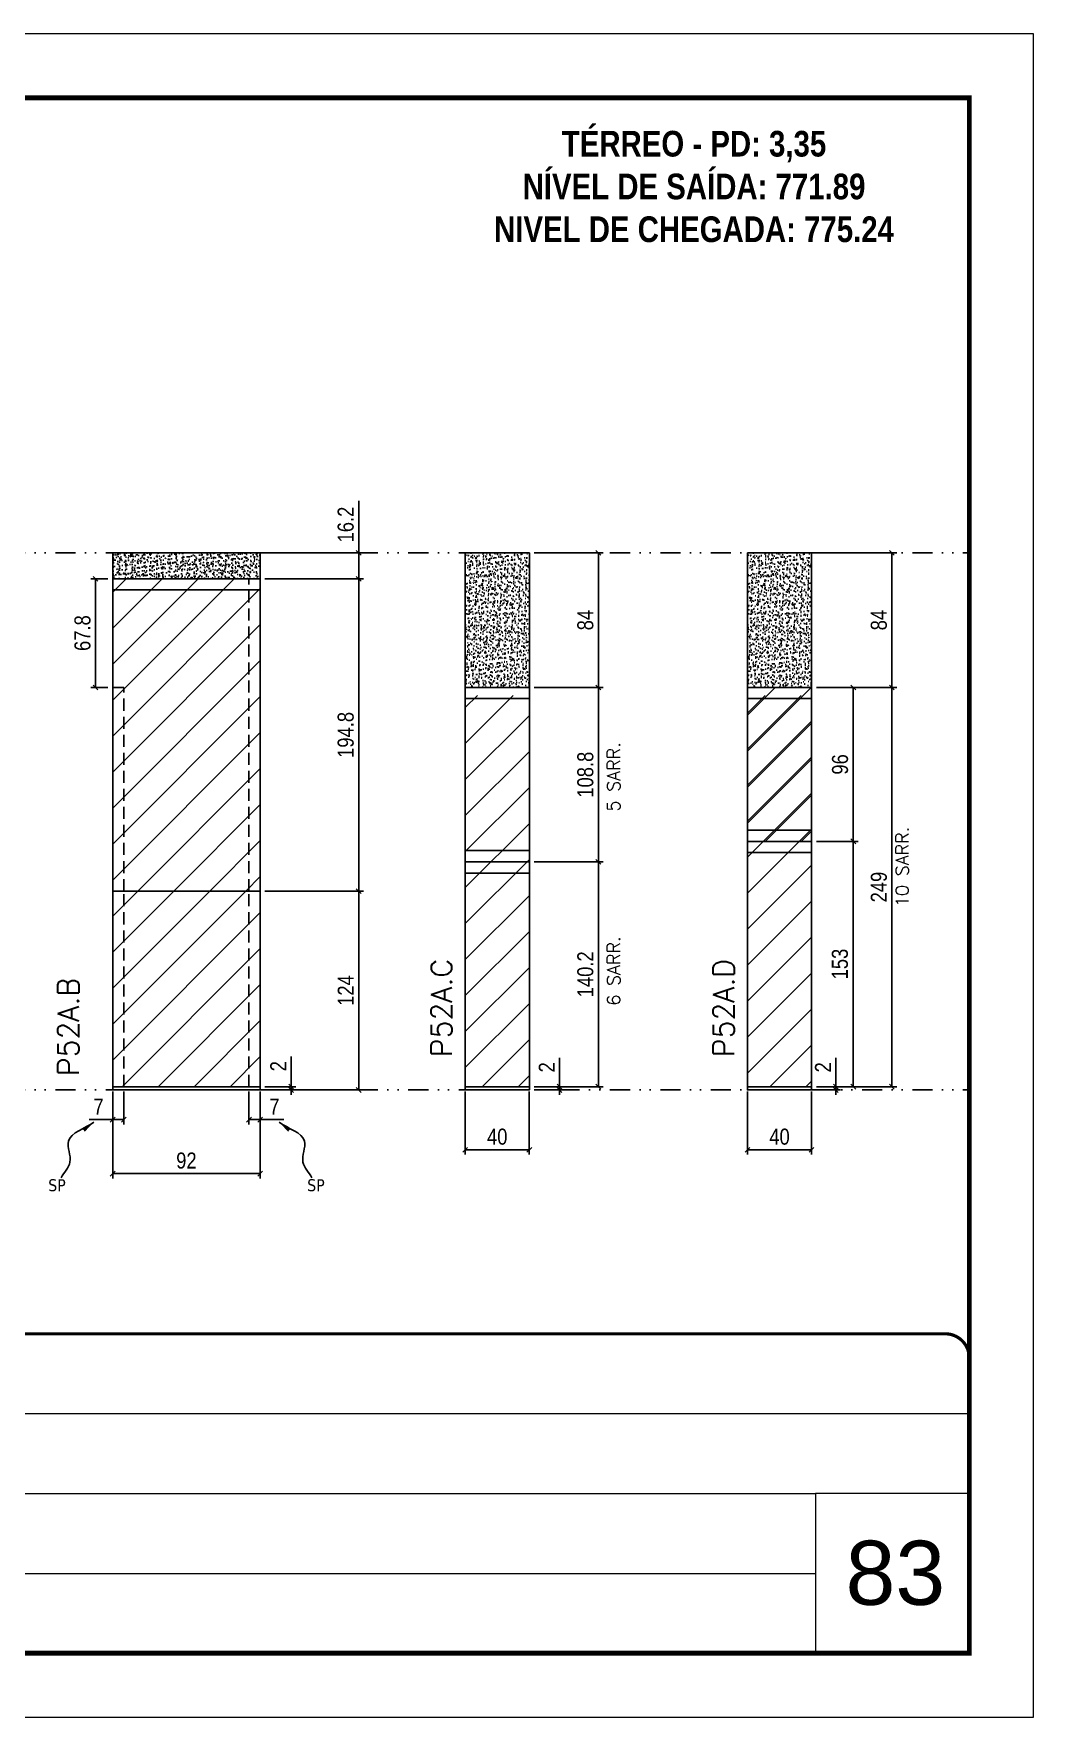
# Model space of a CAD drawing. Extents: x 2949 to 9203, y -16089 to 12527.
# Drawn here: x 6994 to 7618, y -11495 to -10445 of the extents above; entities that cross this region are included whole.
import ezdxf

# ---------------------------------------------------------------- set-up
doc = ezdxf.new("R2010")
doc.units = 0
for name, pattern in [('CONTINUO', [0]), ('DASHED', [0.75, 0.5, -0.25]), ('DIVIDE2', [0.625, 0.25, -0.125, 0, -0.125, 0, -0.125]), ('HIDDEN', [0.375, 0.25, -0.125])]:
    doc.linetypes.add(name, pattern=pattern)
for name, color, linetype, lineweight in [('CARIMBO', 255, 'Continuous', 9), ('Folhas', 255, 'Continuous', 9), ('Hachura', 251, 'Continuous', 9), ('SARRAFO DE PRESSAO', 251, 'DASHED', 9), ('Texto Seção', 7, 'Continuous', 15)]:
    doc.layers.add(name, color=color, linetype=linetype, lineweight=lineweight)
for name, color, linetype in [('COTA', 241, 'Continuous'), ('NOMENCLATURA', 7, 'Continuous'), ('Nível', 160, 'Continuous'), ('Painéis', 200, 'Continuous'), ('Romaneio', 10, 'Continuous'), ('SARR_2.2x7', 40, 'Continuous'), ('Sarrafo de Pressão', 42, 'HIDDEN'), ('texto', 7, 'Continuous')]:
    doc.layers.add(name, color=color, linetype=linetype)
doc.styles.add('ARIAL', font='arial.ttf')
doc.styles.add('COTA TECNICA', font='techl___.ttf', dxfattribs={"height": 10})
doc.styles.add('COTA TECNICA-50', font='techl___.ttf', dxfattribs={"height": 10})
doc.styles.add('REGUA-120', font='ROMANS.shx', dxfattribs={"height": 15})
doc.styles.add('ROMANC', font='techb___.ttf', dxfattribs={"height": 2.5})
doc.styles.add('ROMANS', font='romans.shx')
doc.styles.get("Standard").update_dxf_attribs({"font": 'arial.ttf'})
doc.dimstyles.new('COTA PAINEL-50', dxfattribs={"dimtxt": 10, "dimasz": 3, "dimexe": 3, "dimexo": 3, "dimgap": 3, "dimtad": 1, "dimdec": 1, "dimzin": 12, "dimdsep": 46, "dimtxsty": 'COTA TECNICA-50', "dimblk1": 'OBLIQUE', "dimblk2": 'OBLIQUE', "dimsah": 1, "dimcen": 0.9, "dimclrd": 4, "dimclre": 4, "dimclrt": 240, "dimadec": 1, "dimazin": 3, "dimtfac": 1, "dimtdec": 1, "dimtmove": 0, "dimatfit": 3, "dimfxl": 1, "dimtolj": 1, "dimtzin": 12, "dimarcsym": 0})
doc.dimstyles.new('PAINEL', dxfattribs={"dimtxt": 10, "dimasz": 3, "dimexe": 3, "dimexo": 3, "dimgap": 3, "dimtad": 1, "dimdec": 1, "dimzin": 12, "dimdsep": 46, "dimtxsty": 'COTA TECNICA', "dimblk1": 'OBLIQUE', "dimblk2": 'OBLIQUE', "dimsah": 1, "dimcen": 0.9, "dimclrd": 4, "dimclre": 4, "dimclrt": 240, "dimadec": 1, "dimazin": 3, "dimtfac": 1, "dimtdec": 1, "dimtmove": 0, "dimatfit": 3, "dimfxl": 1, "dimtolj": 1, "dimtzin": 12, "dimarcsym": 0})
doc.dimstyles.get("Standard").update_dxf_attribs({"dimtxt": 0.18, "dimasz": 0.18, "dimexe": 0.18, "dimexo": 0.0625, "dimgap": 0.09, "dimtad": 0, "dimtih": 1, "dimtoh": 1, "dimdec": 4, "dimzin": 0, "dimdsep": 46, "dimtxsty": 'Standard', "dimcen": 0.09, "dimadec": 0, "dimazin": 0, "dimtfac": 1, "dimtdec": 4, "dimtofl": 0, "dimtmove": 0, "dimatfit": 3, "dimfxl": 1, "dimtolj": 1, "dimtzin": 0, "dimarcsym": 0})
pattern_1 = [(45, (-127683.967, -37644.947), (-11.2253202, 11.2253202), [])]

# ---------------------------------------------------------------- blocks, each defined once
blk = doc.blocks.new('9999999999')
at = {"color": 30, "linetype": 'CONTINUO'}
for p, q in [((98564.6, 34379.6), (99584, 34379.6)), ((98564.6, 34329.8), (99488, 34329.8)), ((99584, 34329.8), (99488, 34329.8)), ((99488, 34329.8), (99488, 34230.2)), ((98564.6, 34280), (99488, 34280))]:
    blk.add_line(p, q, dxfattribs=at)
at = {"color": 30, "linetype": 'CONTINUO', "const_width": 2}
blk.add_lwpolyline([(99584, 34230.2), (99584, 34414.4, 0.414214), (99569, 34429.4), (98229, 34429.4, 0.414214), (98214, 34414.4), (98214, 34245.2, 0.414214), (98229, 34230.2), (99584, 34230.2)], format="xyb", dxfattribs=at)
at = {"layer": 'Folhas'}
blk.add_lwpolyline([(98139, 34190.2), (99624, 34190.2), (99624, 35240.2), (98139, 35240.2)], close=True, dxfattribs=at)
at = {"layer": 'Folhas', "color": 30, "const_width": 3}
blk.add_lwpolyline([(98214, 34230.2), (99584, 34230.2), (99584, 35200.2), (98214, 35200.2)], close=True, dxfattribs=at)
blk = doc.blocks.new('_Oblique')
at = {"color": 0, "linetype": 'ByBlock', "lineweight": -2}
blk.add_line((-0.5, -0.5), (0.5, 0.5), dxfattribs=at)
blk = doc.blocks.new('*D3089')
at = {"layer": 'COTA', "color": 4, "lineweight": -2, "transparency": 16777216}
for p, q in [((7263.1, -11104.5), (7263.1, -11143.8)), ((7303.1, -11104.5), (7303.1, -11143.8)), ((7263.1, -11140.8), (7303.1, -11140.8))]:
    blk.add_line(p, q, dxfattribs=at)
at = {"layer": 'Defpoints', "color": 0, "transparency": 16777216}
for p in [(7263.1, -11101.5), (7303.1, -11101.5), (7303.1, -11140.8)]:
    blk.add_point(p, dxfattribs=at)
at = {"layer": 'COTA', "color": 4, "lineweight": -2, "transparency": 16777216, "xscale": 3, "yscale": 3, "zscale": 3, "rotation": 180}
blk.add_blockref('_Oblique', (7263.1, -11140.8), dxfattribs=at)
at = {"layer": 'COTA', "color": 4, "lineweight": -2, "transparency": 16777216, "xscale": 3, "yscale": 3, "zscale": 3}
blk.add_blockref('_Oblique', (7303.1, -11140.8), dxfattribs=at)
at = {"layer": 'COTA', "color": 240, "transparency": 16777216, "insert": (7283.1, -11132.7), "char_height": 10, "attachment_point": 5, "style": 'COTA TECNICA'}
blk.add_mtext('\\A1;40', dxfattribs=at)
blk = doc.blocks.new('*D3090')
at = {"layer": 'COTA', "color": 4, "lineweight": -2, "transparency": 16777216}
for p, q in [((7322, -11101.5), (7322, -11083.4)), ((7306.1, -11101.5), (7325, -11101.5)), ((7306.1, -11103.5), (7325, -11103.5)), ((7322, -11103.5), (7322, -11101.5)), ((7322, -11103.5), (7322, -11106.5))]:
    blk.add_line(p, q, dxfattribs=at)
at = {"layer": 'Defpoints', "color": 0, "transparency": 16777216}
for p in [(7303.1, -11101.5), (7303.1, -11103.5), (7322, -11101.5)]:
    blk.add_point(p, dxfattribs=at)
at = {"layer": 'COTA', "color": 4, "lineweight": -2, "transparency": 16777216, "xscale": 3, "yscale": 3, "zscale": 3}
for p, rotation in [((7322, -11101.5), 270), ((7322, -11103.5), 90)]:
    blk.add_blockref('_Oblique', p, dxfattribs=dict(at, rotation=rotation))
at = {"layer": 'COTA', "color": 240, "transparency": 16777216, "insert": (7314, -11089.4), "char_height": 10, "attachment_point": 5, "rotation": 90, "style": 'COTA TECNICA-50'}
blk.add_mtext('\\A1;2', dxfattribs=at)
blk = doc.blocks.new('*D3102')
at = {"layer": 'COTA', "color": 4, "linetype": 'ByBlock', "lineweight": -2, "transparency": 16777216}
for p, q in [((7306.1, -10961.3), (7349.2, -10961.3)), ((7346.2, -11101.5), (7346.2, -10961.3)), ((7306.1, -11101.5), (7349.2, -11101.5))]:
    blk.add_line(p, q, dxfattribs=at)
at = {"layer": 'Defpoints', "color": 0, "linetype": 'ByBlock', "transparency": 16777216}
for p in [(7303.1, -10961.3), (7346.2, -10961.3), (7303.1, -11101.5)]:
    blk.add_point(p, dxfattribs=at)
at = {"layer": 'COTA', "color": 4, "linetype": 'ByBlock', "lineweight": -2, "transparency": 16777216, "xscale": 3, "yscale": 3, "zscale": 3}
for p, rotation in [((7346.2, -10961.3), 90), ((7346.2, -11101.5), 270)]:
    blk.add_blockref('_Oblique', p, dxfattribs=dict(at, rotation=rotation))
at = {"layer": 'COTA', "color": 240, "linetype": 'ByBlock', "transparency": 16777216, "insert": (7338.1, -11031.4), "char_height": 10, "attachment_point": 5, "rotation": 90, "style": 'COTA TECNICA'}
blk.add_mtext('\\A1;140.2', dxfattribs=at)
blk = doc.blocks.new('*D3091')
at = {"layer": 'COTA', "color": 4, "lineweight": -2, "transparency": 16777216}
for p, q in [((7439.2, -11104.5), (7439.2, -11143.8)), ((7479.2, -11104.5), (7479.2, -11143.8)), ((7439.2, -11140.8), (7479.2, -11140.8))]:
    blk.add_line(p, q, dxfattribs=at)
at = {"layer": 'Defpoints', "color": 0, "transparency": 16777216}
for p in [(7439.2, -11101.5), (7479.2, -11101.5), (7479.2, -11140.8)]:
    blk.add_point(p, dxfattribs=at)
at = {"layer": 'COTA', "color": 4, "lineweight": -2, "transparency": 16777216, "xscale": 3, "yscale": 3, "zscale": 3, "rotation": 180}
blk.add_blockref('_Oblique', (7439.2, -11140.8), dxfattribs=at)
at = {"layer": 'COTA', "color": 4, "lineweight": -2, "transparency": 16777216, "xscale": 3, "yscale": 3, "zscale": 3}
blk.add_blockref('_Oblique', (7479.2, -11140.8), dxfattribs=at)
at = {"layer": 'COTA', "color": 240, "transparency": 16777216, "insert": (7459.2, -11132.7), "char_height": 10, "attachment_point": 5, "style": 'COTA TECNICA'}
blk.add_mtext('\\A1;40', dxfattribs=at)
blk = doc.blocks.new('*D3092')
at = {"layer": 'COTA', "color": 4, "lineweight": -2, "transparency": 16777216}
for p, q in [((7494.3, -11101.5), (7494.3, -11083.4)), ((7482.2, -11101.5), (7497.3, -11101.5)), ((7482.2, -11103.5), (7497.3, -11103.5)), ((7494.3, -11103.5), (7494.3, -11101.5)), ((7494.3, -11103.5), (7494.3, -11106.5))]:
    blk.add_line(p, q, dxfattribs=at)
at = {"layer": 'Defpoints', "color": 0, "transparency": 16777216}
for p in [(7479.2, -11101.5), (7479.2, -11103.5), (7494.3, -11101.5)]:
    blk.add_point(p, dxfattribs=at)
at = {"layer": 'COTA', "color": 4, "lineweight": -2, "transparency": 16777216, "xscale": 3, "yscale": 3, "zscale": 3}
for p, rotation in [((7494.3, -11101.5), 270), ((7494.3, -11103.5), 90)]:
    blk.add_blockref('_Oblique', p, dxfattribs=dict(at, rotation=rotation))
at = {"layer": 'COTA', "color": 240, "transparency": 16777216, "insert": (7486.3, -11089.4), "char_height": 10, "attachment_point": 5, "rotation": 90, "style": 'COTA TECNICA-50'}
blk.add_mtext('\\A1;2', dxfattribs=at)
blk = doc.blocks.new('*D3103')
at = {"layer": 'COTA', "color": 4, "linetype": 'ByBlock', "lineweight": -2, "transparency": 16777216}
for p, q in [((7482.2, -10852.5), (7532.3, -10852.5)), ((7529.3, -11101.5), (7529.3, -10852.5)), ((7482.2, -11101.5), (7532.3, -11101.5))]:
    blk.add_line(p, q, dxfattribs=at)
at = {"layer": 'Defpoints', "color": 0, "linetype": 'ByBlock', "transparency": 16777216}
for p in [(7479.2, -10852.5), (7529.3, -10852.5), (7479.2, -11101.5)]:
    blk.add_point(p, dxfattribs=at)
at = {"layer": 'COTA', "color": 4, "linetype": 'ByBlock', "lineweight": -2, "transparency": 16777216, "xscale": 3, "yscale": 3, "zscale": 3}
for p, rotation in [((7529.3, -10852.5), 90), ((7529.3, -11101.5), 270)]:
    blk.add_blockref('_Oblique', p, dxfattribs=dict(at, rotation=rotation))
at = {"layer": 'COTA', "color": 240, "linetype": 'ByBlock', "transparency": 16777216, "insert": (7521.2, -10977), "char_height": 10, "attachment_point": 5, "rotation": 90, "style": 'COTA TECNICA'}
blk.add_mtext('\\A1;249', dxfattribs=at)
blk = doc.blocks.new('*D3104')
at = {"layer": 'COTA', "color": 4, "linetype": 'ByBlock', "lineweight": -2, "transparency": 16777216}
for p, q in [((7482.2, -10948.5), (7508.2, -10948.5)), ((7505.2, -11101.5), (7505.2, -10948.5)), ((7482.2, -11101.5), (7508.2, -11101.5))]:
    blk.add_line(p, q, dxfattribs=at)
at = {"layer": 'Defpoints', "color": 0, "linetype": 'ByBlock', "transparency": 16777216}
for p in [(7479.2, -10948.5), (7505.2, -10948.5), (7479.2, -11101.5)]:
    blk.add_point(p, dxfattribs=at)
at = {"layer": 'COTA', "color": 4, "linetype": 'ByBlock', "lineweight": -2, "transparency": 16777216, "xscale": 3, "yscale": 3, "zscale": 3}
for p, rotation in [((7505.2, -10948.5), 90), ((7505.2, -11101.5), 270)]:
    blk.add_blockref('_Oblique', p, dxfattribs=dict(at, rotation=rotation))
at = {"layer": 'COTA', "color": 240, "linetype": 'ByBlock', "transparency": 16777216, "insert": (7496.9, -11025), "char_height": 10, "attachment_point": 5, "rotation": 90, "style": 'COTA TECNICA'}
blk.add_mtext('\\A1;153', dxfattribs=at)
blk = doc.blocks.new('*D3105')
at = {"layer": 'COTA', "color": 4, "linetype": 'ByBlock', "lineweight": -2, "transparency": 16777216}
for p, q in [((7482.2, -10852.5), (7508.2, -10852.5)), ((7505.2, -10948.5), (7505.2, -10852.5)), ((7482.2, -10948.5), (7508.2, -10948.5))]:
    blk.add_line(p, q, dxfattribs=at)
at = {"layer": 'Defpoints', "color": 0, "linetype": 'ByBlock', "transparency": 16777216}
for p in [(7479.2, -10852.5), (7505.2, -10852.5), (7479.2, -10948.5)]:
    blk.add_point(p, dxfattribs=at)
at = {"layer": 'COTA', "color": 4, "linetype": 'ByBlock', "lineweight": -2, "transparency": 16777216, "xscale": 3, "yscale": 3, "zscale": 3}
for p, rotation in [((7505.2, -10852.5), 90), ((7505.2, -10948.5), 270)]:
    blk.add_blockref('_Oblique', p, dxfattribs=dict(at, rotation=rotation))
at = {"layer": 'COTA', "color": 240, "linetype": 'ByBlock', "transparency": 16777216, "insert": (7497, -10900.5), "char_height": 10, "attachment_point": 5, "rotation": 90, "style": 'COTA TECNICA'}
blk.add_mtext('\\A1;96', dxfattribs=at)
blk = doc.blocks.new('*D3093')
at = {"layer": 'COTA', "color": 4, "lineweight": -2, "transparency": 16777216}
for p, q in [((7043.2, -11104.5), (7043.2, -11158.7)), ((7135.2, -11104.5), (7135.2, -11158.7)), ((7043.2, -11155.7), (7135.2, -11155.7))]:
    blk.add_line(p, q, dxfattribs=at)
at = {"layer": 'Defpoints', "color": 0, "transparency": 16777216}
for p in [(7043.2, -11101.5), (7135.2, -11101.5), (7135.2, -11155.7)]:
    blk.add_point(p, dxfattribs=at)
at = {"layer": 'COTA', "color": 4, "lineweight": -2, "transparency": 16777216, "xscale": 3, "yscale": 3, "zscale": 3, "rotation": 180}
blk.add_blockref('_Oblique', (7043.2, -11155.7), dxfattribs=at)
at = {"layer": 'COTA', "color": 4, "lineweight": -2, "transparency": 16777216, "xscale": 3, "yscale": 3, "zscale": 3}
blk.add_blockref('_Oblique', (7135.2, -11155.7), dxfattribs=at)
at = {"layer": 'COTA', "color": 240, "transparency": 16777216, "insert": (7089.2, -11147.6), "char_height": 10, "attachment_point": 5, "style": 'COTA TECNICA'}
blk.add_mtext('\\A1;92', dxfattribs=at)
blk = doc.blocks.new('*D3094')
at = {"layer": 'COTA', "color": 4, "lineweight": -2, "transparency": 16777216}
for p, q in [((7128.2, -11104.5), (7128.2, -11125)), ((7135.2, -11106.5), (7135.2, -11125)), ((7128.2, -11122), (7135.2, -11122)), ((7135.2, -11122), (7150, -11122))]:
    blk.add_line(p, q, dxfattribs=at)
at = {"layer": 'Defpoints', "color": 0, "transparency": 16777216}
for p in [(7128.2, -11101.5), (7135.2, -11103.5), (7135.2, -11122)]:
    blk.add_point(p, dxfattribs=at)
at = {"layer": 'COTA', "color": 4, "lineweight": -2, "transparency": 16777216, "xscale": 3, "yscale": 3, "zscale": 3, "rotation": 180}
blk.add_blockref('_Oblique', (7128.2, -11122), dxfattribs=at)
at = {"layer": 'COTA', "color": 4, "lineweight": -2, "transparency": 16777216, "xscale": 3, "yscale": 3, "zscale": 3}
blk.add_blockref('_Oblique', (7135.2, -11122), dxfattribs=at)
at = {"layer": 'COTA', "color": 240, "transparency": 16777216, "insert": (7144.1, -11113.9), "char_height": 10, "attachment_point": 5, "style": 'COTA TECNICA-50'}
blk.add_mtext('\\A1;7', dxfattribs=at)
blk = doc.blocks.new('*D3095')
at = {"layer": 'COTA', "color": 4, "lineweight": -2, "transparency": 16777216}
for p, q in [((7043.2, -11106.5), (7043.2, -11125)), ((7050.2, -11104.5), (7050.2, -11125)), ((7043.2, -11122), (7028.5, -11122)), ((7050.2, -11122), (7043.2, -11122))]:
    blk.add_line(p, q, dxfattribs=at)
at = {"layer": 'Defpoints', "color": 0, "transparency": 16777216}
for p in [(7043.2, -11103.5), (7050.2, -11101.5), (7043.2, -11122)]:
    blk.add_point(p, dxfattribs=at)
at = {"layer": 'COTA', "color": 4, "lineweight": -2, "transparency": 16777216, "xscale": 3, "yscale": 3, "zscale": 3, "rotation": 180}
blk.add_blockref('_Oblique', (7043.2, -11122), dxfattribs=at)
at = {"layer": 'COTA', "color": 4, "lineweight": -2, "transparency": 16777216, "xscale": 3, "yscale": 3, "zscale": 3}
blk.add_blockref('_Oblique', (7050.2, -11122), dxfattribs=at)
at = {"layer": 'COTA', "color": 240, "transparency": 16777216, "insert": (7034.4, -11113.9), "char_height": 10, "attachment_point": 5, "style": 'COTA TECNICA-50'}
blk.add_mtext('\\A1;7', dxfattribs=at)
blk = doc.blocks.new('*D3096')
at = {"layer": 'Defpoints', "color": 0, "linetype": 'ByBlock', "transparency": 16777216}
for p in [(7135.2, -10979.5), (7196.7, -10979.5), (7135.2, -11103.5)]:
    blk.add_point(p, dxfattribs=at)
at = {"layer": 'Romaneio', "color": 4, "linetype": 'ByBlock', "lineweight": -2, "transparency": 16777216}
for p, q in [((7138.2, -10979.5), (7199.7, -10979.5)), ((7196.7, -11103.5), (7196.7, -10979.5)), ((7138.2, -11103.5), (7199.7, -11103.5))]:
    blk.add_line(p, q, dxfattribs=at)
at = {"layer": 'Romaneio', "color": 4, "linetype": 'ByBlock', "lineweight": -2, "transparency": 16777216, "xscale": 3, "yscale": 3, "zscale": 3}
for p, rotation in [((7196.7, -10979.5), 90), ((7196.7, -11103.5), 270)]:
    blk.add_blockref('_Oblique', p, dxfattribs=dict(at, rotation=rotation))
at = {"layer": 'Romaneio', "color": 240, "linetype": 'ByBlock', "transparency": 16777216, "insert": (7188.6, -11041.5), "char_height": 10, "attachment_point": 5, "rotation": 90, "style": 'COTA TECNICA'}
blk.add_mtext('\\A1;124', dxfattribs=at)
blk = doc.blocks.new('*D3097')
at = {"layer": 'COTA', "color": 4, "lineweight": -2, "transparency": 16777216}
for p, q in [((7154.5, -11101.5), (7154.5, -11082.7)), ((7138.2, -11101.5), (7157.5, -11101.5)), ((7138.2, -11103.5), (7157.5, -11103.5)), ((7154.5, -11103.5), (7154.5, -11101.5)), ((7154.5, -11103.5), (7154.5, -11106.5))]:
    blk.add_line(p, q, dxfattribs=at)
at = {"layer": 'Defpoints', "color": 0, "transparency": 16777216}
for p in [(7135.2, -11101.5), (7135.2, -11103.5), (7154.5, -11103.5)]:
    blk.add_point(p, dxfattribs=at)
at = {"layer": 'COTA', "color": 4, "lineweight": -2, "transparency": 16777216, "xscale": 3, "yscale": 3, "zscale": 3}
for p, rotation in [((7154.5, -11101.5), 270), ((7154.5, -11103.5), 90)]:
    blk.add_blockref('_Oblique', p, dxfattribs=dict(at, rotation=rotation))
at = {"layer": 'COTA', "color": 240, "transparency": 16777216, "insert": (7146.5, -11088.7), "char_height": 10, "attachment_point": 5, "rotation": 90, "style": 'COTA TECNICA-50'}
blk.add_mtext('\\A1;2', dxfattribs=at)
blk = doc.blocks.new('*D3106')
at = {"layer": 'COTA', "color": 4, "linetype": 'ByBlock', "lineweight": -2, "transparency": 16777216}
for p, q in [((7138.2, -10784.7), (7199.7, -10784.7)), ((7196.7, -10784.7), (7196.7, -10979.5)), ((7138.2, -10979.5), (7199.7, -10979.5))]:
    blk.add_line(p, q, dxfattribs=at)
at = {"layer": 'Defpoints', "color": 0, "linetype": 'ByBlock', "transparency": 16777216}
for p in [(7135.2, -10784.7), (7135.2, -10979.5), (7196.7, -10979.5)]:
    blk.add_point(p, dxfattribs=at)
at = {"layer": 'COTA', "color": 4, "linetype": 'ByBlock', "lineweight": -2, "transparency": 16777216, "xscale": 3, "yscale": 3, "zscale": 3}
for p, rotation in [((7196.7, -10784.7), 90), ((7196.7, -10979.5), 270)]:
    blk.add_blockref('_Oblique', p, dxfattribs=dict(at, rotation=rotation))
at = {"layer": 'COTA', "color": 240, "linetype": 'ByBlock', "transparency": 16777216, "insert": (7188.6, -10882.1), "char_height": 10, "attachment_point": 5, "rotation": 90, "style": 'COTA TECNICA'}
blk.add_mtext('\\A1;194.8', dxfattribs=at)
blk = doc.blocks.new('*D3107')
at = {"layer": 'COTA', "color": 4, "linetype": 'ByBlock', "lineweight": -2, "transparency": 16777216}
for p, q in [((7196.7, -10768.5), (7196.7, -10736.2)), ((7138.2, -10768.5), (7199.7, -10768.5)), ((7196.7, -10784.7), (7196.7, -10768.5)), ((7138.2, -10784.7), (7199.7, -10784.7))]:
    blk.add_line(p, q, dxfattribs=at)
at = {"layer": 'Defpoints', "color": 0, "linetype": 'ByBlock', "transparency": 16777216}
for p in [(7135.2, -10768.5), (7135.2, -10784.7), (7196.7, -10784.7)]:
    blk.add_point(p, dxfattribs=at)
at = {"layer": 'COTA', "color": 4, "linetype": 'ByBlock', "lineweight": -2, "transparency": 16777216, "xscale": 3, "yscale": 3, "zscale": 3}
for p, rotation in [((7196.7, -10768.5), 90), ((7196.7, -10784.7), 270)]:
    blk.add_blockref('_Oblique', p, dxfattribs=dict(at, rotation=rotation))
at = {"layer": 'COTA', "color": 240, "linetype": 'ByBlock', "transparency": 16777216, "insert": (7188.6, -10750.9), "char_height": 10, "attachment_point": 5, "rotation": 90, "style": 'COTA TECNICA'}
blk.add_mtext('\\A1;16.2', dxfattribs=at)
blk = doc.blocks.new('*D3108')
at = {"layer": 'COTA', "color": 4, "lineweight": -2, "transparency": 16777216}
for p, q in [((7482.2, -10768.5), (7532.3, -10768.5)), ((7529.3, -10852.5), (7529.3, -10768.5)), ((7482.2, -10852.5), (7532.3, -10852.5))]:
    blk.add_line(p, q, dxfattribs=at)
at = {"layer": 'Defpoints', "color": 0, "transparency": 16777216}
for p in [(7479.2, -10768.5), (7529.3, -10768.5), (7479.2, -10852.5)]:
    blk.add_point(p, dxfattribs=at)
at = {"layer": 'COTA', "color": 4, "lineweight": -2, "transparency": 16777216, "xscale": 3, "yscale": 3, "zscale": 3}
for p, rotation in [((7529.3, -10768.5), 90), ((7529.3, -10852.5), 270)]:
    blk.add_blockref('_Oblique', p, dxfattribs=dict(at, rotation=rotation))
at = {"layer": 'COTA', "color": 240, "transparency": 16777216, "insert": (7521.2, -10810.5), "char_height": 10, "attachment_point": 5, "rotation": 90, "style": 'COTA TECNICA-50'}
blk.add_mtext('\\A1;84', dxfattribs=at)
blk = doc.blocks.new('*D3109')
at = {"layer": 'COTA', "color": 4, "lineweight": -2, "transparency": 16777216}
for p, q in [((7306.1, -10768.5), (7349.2, -10768.5)), ((7346.2, -10852.5), (7346.2, -10768.5)), ((7306.1, -10852.5), (7349.2, -10852.5))]:
    blk.add_line(p, q, dxfattribs=at)
at = {"layer": 'Defpoints', "color": 0, "transparency": 16777216}
for p in [(7303.1, -10768.5), (7346.2, -10768.5), (7303.1, -10852.5)]:
    blk.add_point(p, dxfattribs=at)
at = {"layer": 'COTA', "color": 4, "lineweight": -2, "transparency": 16777216, "xscale": 3, "yscale": 3, "zscale": 3}
for p, rotation in [((7346.2, -10768.5), 90), ((7346.2, -10852.5), 270)]:
    blk.add_blockref('_Oblique', p, dxfattribs=dict(at, rotation=rotation))
at = {"layer": 'COTA', "color": 240, "transparency": 16777216, "insert": (7338.1, -10810.5), "char_height": 10, "attachment_point": 5, "rotation": 90, "style": 'COTA TECNICA-50'}
blk.add_mtext('\\A1;84', dxfattribs=at)
blk = doc.blocks.new('*D3110')
at = {"layer": 'COTA', "color": 4, "linetype": 'ByBlock', "lineweight": -2, "transparency": 16777216}
for p, q in [((7306.1, -10852.5), (7349.2, -10852.5)), ((7346.2, -10961.3), (7346.2, -10852.5)), ((7306.1, -10961.3), (7349.2, -10961.3))]:
    blk.add_line(p, q, dxfattribs=at)
at = {"layer": 'Defpoints', "color": 0, "linetype": 'ByBlock', "transparency": 16777216}
for p in [(7303.1, -10852.5), (7346.2, -10852.5), (7303.1, -10961.3)]:
    blk.add_point(p, dxfattribs=at)
at = {"layer": 'COTA', "color": 4, "linetype": 'ByBlock', "lineweight": -2, "transparency": 16777216, "xscale": 3, "yscale": 3, "zscale": 3}
for p, rotation in [((7346.2, -10852.5), 90), ((7346.2, -10961.3), 270)]:
    blk.add_blockref('_Oblique', p, dxfattribs=dict(at, rotation=rotation))
at = {"layer": 'COTA', "color": 240, "linetype": 'ByBlock', "transparency": 16777216, "insert": (7338.1, -10906.9), "char_height": 10, "attachment_point": 5, "rotation": 90, "style": 'COTA TECNICA'}
blk.add_mtext('\\A1;108.8', dxfattribs=at)
blk = doc.blocks.new('*D3111')
at = {"layer": 'COTA', "color": 4, "lineweight": -2, "transparency": 16777216}
for p, q in [((7040.2, -10784.7), (7029.5, -10784.7)), ((7032.5, -10784.7), (7032.5, -10852.5)), ((7040.2, -10852.5), (7029.5, -10852.5))]:
    blk.add_line(p, q, dxfattribs=at)
at = {"layer": 'Defpoints', "color": 0, "transparency": 16777216}
for p in [(7043.2, -10784.7), (7032.5, -10852.5), (7043.2, -10852.5)]:
    blk.add_point(p, dxfattribs=at)
at = {"layer": 'COTA', "color": 4, "lineweight": -2, "transparency": 16777216, "xscale": 3, "yscale": 3, "zscale": 3}
for p, rotation in [((7032.5, -10784.7), 90), ((7032.5, -10852.5), 270)]:
    blk.add_blockref('_Oblique', p, dxfattribs=dict(at, rotation=rotation))
at = {"layer": 'COTA', "color": 240, "transparency": 16777216, "insert": (7024.4, -10818.6), "char_height": 10, "attachment_point": 5, "rotation": 90, "style": 'COTA TECNICA-50'}
blk.add_mtext('\\A1;67.8', dxfattribs=at)

msp = doc.modelspace()

# ---------------------------------------------------------------- hatches: boundary and pattern name
at = {"layer": 'COTA', "linetype": 'ByBlock'}
h = msp.add_hatch(dxfattribs=at)
h.set_pattern_fill('AR-CONC', color=256, scale=0.03)
h.set_pattern_definition([(50, (-126085.4665, -37655.147), (5.46554007, -0.47817257), [0.5715, -6.2865]), (355, (-126085.4665, -37655.147), (-1.05730264, 5.73170536), [0.4572, -5.02921753]), (100.4514447, (-126085.011, -37655.187), (4.40823741, 5.25353256), [0.48570026, -5.34270734]), (46.1842, (-126085.4665, -37653.623), (8.13237123, -1.26126984), [0.85725, -9.42975]), (96.6355576, (-126084.789, -37653.728), (7.122124, 7.42278374), [0.7285507, -8.01406824]), (351.184151, (-126085.4665, -37653.623), (7.122124, 7.42278374), [0.685799, -7.54379196]), (21, (-126084.7045, -37654.004), (4.54843174, -3.06795595), [0.5715, -6.2865]), (326, (-126084.7045, -37654.004), (1.85406085, 5.52563898), [0.4572, -5.0292]), (71.451445, (-126084.3255, -37654.2596), (6.40249258, 2.45768307), [0.48570026, -5.34269813]), (37.5, (-126085.4665, -37655.147), (0.092658098, 2.536651166), [0, -4.96824, 0, -5.1054, 0, -5.04825]), (7.5, (-126085.4665, -37655.147), (2.004589875, 3.005417245), [0, -2.91084, 0, -4.85394, 0, -1.92405]), (327.5, (-126087.1658, -37655.147), (4.067717855, -0.17186232), [0, -1.905, 0, -5.9436, 0, -7.8867]), (317.5, (-126087.9278, -37655.147), (4.44387544, 0.76279473), [0, -2.4765, 0, -3.94716, 0, -5.6007])])
h.paths.add_polyline_path([(7135.23, -10784.68), (7135.23, -10768.48), (7043.23, -10768.48), (7043.23, -10784.68)])
h = msp.add_hatch(dxfattribs=at)
h.set_pattern_fill('AR-CONC', color=256, scale=0.03)
h.set_pattern_definition([(50, (-176.057, 1057.575), (5.46554, -0.4781726), [0.5715, -6.2865]), (355, (-176.057, 1057.575), (-1.0573026, 5.7317054), [0.4572, -5.0292175]), (100.451445, (-175.6014, 1057.535), (4.4082374, 5.2535326), [0.4857003, -5.3427073]), (46.1842, (-176.057, 1059.099), (8.1323712, -1.2612698), [0.85725, -9.42975]), (96.63556, (-175.379, 1058.994), (7.122124, 7.4227837), [0.7285507, -8.014068]), (351.18415, (-176.057, 1059.099), (7.122124, 7.4227837), [0.685799, -7.543792]), (21, (-175.295, 1058.718), (4.5484317, -3.067956), [0.5715, -6.2865]), (326, (-175.295, 1058.718), (1.8540609, 5.525639), [0.4572, -5.0292]), (71.451445, (-174.916, 1058.4624), (6.4024926, 2.457683), [0.4857003, -5.3426981]), (37.5, (-176.0568, 1057.5751), (0.0926581, 2.53665117), [0, -4.96824, 0, -5.1054, 0, -5.04825]), (7.5, (-176.0568, 1057.575), (2.0045899, 3.00541724), [0, -2.91084, 0, -4.85394, 0, -1.92405]), (327.5, (-177.756, 1057.5751), (4.06771786, -0.17186232), [0, -1.905, 0, -5.9436, 0, -7.8867]), (317.5, (-178.518, 1057.575), (4.4438754, 0.7627947), [0, -2.4765, 0, -3.94716, 0, -5.6007])])
h.paths.add_polyline_path([(7303.13, -10768.48), (7263.13, -10768.48), (7263.13, -10852.48), (7303.13, -10852.48)])
h = msp.add_hatch(dxfattribs=at)
h.set_pattern_fill('AR-CONC', color=256, scale=0.03)
h.set_pattern_definition([(50, (0, 1057.575), (5.46554, -0.4781726), [0.5715, -6.2865]), (355, (0, 1057.575), (-1.0573026, 5.7317054), [0.4572, -5.0292175]), (100.451445, (0.4555, 1057.535), (4.4082374, 5.2535326), [0.4857003, -5.3427073]), (46.1842, (0, 1059.099), (8.1323712, -1.2612698), [0.85725, -9.42975]), (96.63556, (0.678, 1058.994), (7.122124, 7.4227837), [0.7285507, -8.014068]), (351.18415, (0, 1059.099), (7.122124, 7.4227837), [0.685799, -7.543792]), (21, (0.762, 1058.718), (4.5484317, -3.067956), [0.5715, -6.2865]), (326, (0.762, 1058.718), (1.8540609, 5.525639), [0.4572, -5.0292]), (71.451445, (1.141, 1058.4624), (6.4024926, 2.457683), [0.4857003, -5.3426981]), (37.5, (0, 1057.5751), (0.0926581, 2.53665117), [0, -4.96824, 0, -5.1054, 0, -5.04825]), (7.5, (0, 1057.575), (2.0045899, 3.00541724), [0, -2.91084, 0, -4.85394, 0, -1.92405]), (327.5, (-1.6993, 1057.5751), (4.06771786, -0.17186232), [0, -1.905, 0, -5.9436, 0, -7.8867]), (317.5, (-2.4613, 1057.575), (4.4438754, 0.7627947), [0, -2.4765, 0, -3.94716, 0, -5.6007])])
h.paths.add_polyline_path([(7479.18, -10768.48), (7439.18, -10768.48), (7439.18, -10852.48), (7479.18, -10852.48)])
at = {"layer": 'Hachura', "linetype": 'ByBlock'}
h = msp.add_hatch(dxfattribs=at)
h.set_pattern_fill('ANSI31', color=256, scale=5)
h.set_pattern_definition(pattern_1)
h.paths.add_polyline_path([(7135.23, -10825.48), (7135.23, -10784.68), (7043.23, -10784.68), (7043.23, -10979.48), (7135.23, -10979.48)])
h = msp.add_hatch(dxfattribs=at)
h.set_pattern_fill('ANSI31', color=256, scale=5)
h.set_pattern_definition([(45, (-127683.967, -37735.947), (-11.2253202, 11.2253202), [])])
h.paths.add_polyline_path([(7439.18, -10948.48), (7479.18, -10948.48), (7479.18, -10852.48), (7439.18, -10852.48)])
h = msp.add_hatch(dxfattribs=at)
h.set_pattern_fill('ANSI31', color=256, scale=5)
h.set_pattern_definition(pattern_1)
h.paths.add_polyline_path([(7303.13, -10857.48), (7263.13, -10857.48), (7263.13, -11101.48), (7303.13, -11101.48)])
h = msp.add_hatch(dxfattribs=at)
h.set_pattern_fill('ANSI31', color=256, scale=5)
h.set_pattern_definition(pattern_1)
h.paths.add_polyline_path([(7479.18, -10857.48), (7439.18, -10857.48), (7439.18, -11101.48), (7479.18, -11101.48)])
h = msp.add_hatch(dxfattribs=at)
h.set_pattern_fill('ANSI31', color=256, scale=5)
h.set_pattern_definition(pattern_1)
h.paths.add_polyline_path([(7135.23, -10979.48), (7043.23, -10979.48), (7043.23, -11101.48), (7135.23, -11101.48)])

# ---------------------------------------------------------------- linework, layer by layer
at = {"layer": 'COTA', "linetype": 'ByBlock'}
for p, q in [((7263.13, -10852.48), (7263.13, -10768.48)), ((7263.13, -10768.48), (7303.13, -10768.48)), ((7303.13, -10768.48), (7303.13, -10852.48)), ((7439.18, -10852.48), (7439.18, -10768.48)), ((7439.18, -10768.48), (7479.18, -10768.48)), ((7479.18, -10768.48), (7479.18, -10852.48))]:
    msp.add_line(p, q, dxfattribs=at)
msp.add_lwpolyline([(7135.23, -10784.68), (7043.23, -10784.68), (7043.23, -10768.48), (7135.23, -10768.48)], close=True, dxfattribs=at)
at = {"layer": 'Nível', "color": 4, "linetype": 'DIVIDE2', "ltscale": 50}
for p, q in [((6567.19, -10768.48), (7577.53, -10768.48)), ((6567.19, -11103.48), (7577.53, -11103.48))]:
    msp.add_line(p, q, dxfattribs=at)
at = {"layer": 'Painéis', "linetype": 'ByBlock'}
for p, q in [((7043.23, -10784.68), (7043.23, -11103.48)), ((7043.23, -10784.68), (7135.23, -10784.68)), ((7135.23, -10825.48), (7135.23, -10784.68)), ((7135.23, -10825.48), (7135.23, -11103.48)), ((7043.23, -10979.48), (7135.23, -10979.48)), ((7043.23, -10979.48), (7135.23, -10979.48)), ((7043.23, -11101.48), (7135.23, -11101.48)), ((7043.23, -11103.48), (7135.23, -11103.48))]:
    msp.add_line(p, q, dxfattribs=at)
at = {"layer": 'Painéis'}
for p, q in [((7043.23, -10784.68), (7135.23, -10784.68)), ((7135.23, -10784.68), (7043.23, -10784.68)), ((7043.23, -10784.68), (7043.23, -10784.68)), ((7135.23, -10784.68), (7135.23, -10784.68)), ((7439.18, -10852.48), (7479.18, -10852.48)), ((7439.18, -10948.48), (7479.18, -10948.48))]:
    msp.add_line(p, q, dxfattribs=at)
for points in [[(7263.13, -10961.28), (7303.13, -10961.28), (7303.13, -10852.48), (7263.13, -10852.48)], [(7439.18, -11101.48), (7479.18, -11101.48), (7479.18, -10852.48), (7439.18, -10852.48)], [(7439.18, -10852.48), (7479.18, -10852.48), (7479.18, -10852.48), (7439.18, -10852.48)], [(7263.13, -11101.48), (7303.13, -11101.48), (7303.13, -10961.28), (7263.13, -10961.28)], [(7263.13, -11101.48), (7303.13, -11101.48), (7303.13, -11103.48), (7263.13, -11103.48)], [(7439.18, -11101.48), (7479.18, -11101.48), (7479.18, -11103.48), (7439.18, -11103.48)]]:
    msp.add_lwpolyline(points, close=True, dxfattribs=at)
at = {"layer": 'SARR_2.2x7'}
for p, q in [((7043.23, -10791.68), (7135.23, -10791.68)), ((7303.13, -10859.48), (7263.13, -10859.48)), ((7439.18, -10859.48), (7479.18, -10859.48)), ((7439.18, -10941.48), (7479.18, -10941.48)), ((7263.13, -10954.28), (7303.13, -10954.28)), ((7439.18, -10955.48), (7479.18, -10955.48)), ((7263.13, -10968.28), (7303.13, -10968.28))]:
    msp.add_line(p, q, dxfattribs=at)
at = {"layer": 'Sarrafo de Pressão', "ltscale": 30}
for p, q in [((7050.23, -10784.68), (7050.23, -10784.68)), ((7128.23, -10979.48), (7128.23, -10784.68)), ((7128.23, -10784.68), (7128.23, -10784.68)), ((7043.23, -10852.48), (7050.23, -10852.48)), ((7050.23, -10979.48), (7050.23, -10852.48)), ((7050.23, -11101.48), (7050.23, -10979.48)), ((7128.23, -11101.48), (7128.23, -10979.48))]:
    msp.add_line(p, q, dxfattribs=at)

# ---------------------------------------------------------------- block references
at = {"layer": 'SARRAFO DE PRESSAO', "color": 6, "linetype": 'ByBlock'}
msp.add_blockref('9999999999', (-92006.44, -45684.97), dxfattribs=at)

# ---------------------------------------------------------------- texts
at = {"layer": 'CARIMBO', "style": 'ARIAL'}
msp.add_text('83', height=40, dxfattribs=at).set_placement((7500.39, -11424.62))
at = {"layer": 'NOMENCLATURA', "color": 2, "insert": (7405.86, -10478.71), "char_height": 16, "attachment_point": 2, "style": 'ROMANC'}
msp.add_mtext_dynamic_manual_height_columns('\\PTÉRREO - PD: 3,35\\PNÍVEL DE SAÍDA: 771.89\\PNIVEL DE CHEGADA: 775.24', width=300.2766, gutter_width=1, heights=[0], dxfattribs=at)
at = {"layer": 'texto', "color": 0, "char_height": 7.5, "attachment_point": 5}
for insert in [(7008.45, -11162.98), (7170.01, -11162.98)]:
    msp.add_mtext('{\\fTahoma|b0|i0|c0|p34;\\C4;SP}', dxfattribs=dict(at, insert=insert))
at = {"layer": 'Texto Seção', "linetype": 'Continuous', "style": 'ROMANS'}
for s, p in [('5 SARR.', (7359.71, -10929.85)), ('10 SARR.', (7539.7, -10989.4)), ('6 SARR.', (7359.71, -11050.95))]:
    msp.add_text(s, height=8, rotation=90, dxfattribs=at).set_placement(p)
at = {"layer": 'Texto Seção', "style": 'REGUA-120'}
msp.add_text('P52A.B', height=13, rotation=90, dxfattribs=at).set_placement((7022.01, -11094.85))
at = {"layer": 'Texto Seção', "char_height": 13, "width": 285.3299, "attachment_point": 7, "rotation": 90, "style": 'REGUA-120'}
for s, insert in [('P52A.C', (7254.8, -11083.02)), ('P52A.D', (7430.85, -11083.02))]:
    msp.add_mtext(s, dxfattribs=dict(at, insert=insert))

# ---------------------------------------------------------------- dimensions: what is measured, and where the dimension line sits
at = {"layer": 'COTA', "linetype": 'ByBlock'}
dim = msp.add_linear_dim(base=(7196.69, -10784.68), p1=(7135.23, -10768.48), p2=(7135.23, -10784.68), angle=90, dimstyle='PAINEL', dxfattribs=at)
dim.commit()
dim.dimension.update_dxf_attribs({"geometry": '*D3107', "text_midpoint": (7196.69, -10750.86), "dimtype": 160})
at = {"layer": 'COTA'}
for base, p1, p2, angle, picture, middle in [((7346.21, -10768.48), (7303.13, -10852.48), (7303.13, -10768.48), 90, '*D3109', (7338.12, -10810.48)), ((7529.34, -10768.48), (7479.18, -10852.48), (7479.18, -10768.48), 90, '*D3108', (7521.24, -10810.48)), ((7032.48, -10852.48), (7043.23, -10784.68), (7043.23, -10852.48), 90, '*D3111', (7024.35, -10818.58)), ((7043.23, -11121.99), (7050.23, -11101.48), (7043.23, -11103.48), 180, '*D3095', (7034.37, -11113.92))]:
    dim = msp.add_linear_dim(base=base, p1=p1, p2=p2, angle=angle, dimstyle='COTA PAINEL-50', dxfattribs=at)
    dim.commit()
    dim.dimension.update_dxf_attribs({"geometry": picture, "text_midpoint": middle})
at = {"layer": 'COTA', "linetype": 'ByBlock'}
for base, p1, p2, picture, middle in [((7196.69, -10979.48), (7135.23, -10784.68), (7135.23, -10979.48), '*D3106', (7188.59, -10882.08)), ((7529.34, -10852.48), (7479.18, -11101.48), (7479.18, -10852.48), '*D3103', (7521.23, -10976.98)), ((7505.16, -10948.48), (7479.18, -11101.48), (7479.18, -10948.48), '*D3104', (7496.94, -11024.98)), ((7346.21, -10961.28), (7303.13, -11101.48), (7303.13, -10961.28), '*D3102', (7338.11, -11031.38))]:
    dim = msp.add_linear_dim(base=base, p1=p1, p2=p2, angle=90, dimstyle='PAINEL', dxfattribs=at)
    dim.commit()
    dim.dimension.update_dxf_attribs({"geometry": picture, "text_midpoint": middle})
for base, p1, p2, picture, middle in [((7346.21, -10852.48), (7303.13, -10961.28), (7303.13, -10852.48), '*D3110', (7338.09, -10906.88)), ((7505.16, -10852.48), (7479.18, -10948.48), (7479.18, -10852.48), '*D3105', (7497.03, -10900.48))]:
    dim = msp.add_linear_dim(base=base, p1=p1, p2=p2, angle=90, dimstyle='PAINEL', override={"dimtmove": 1}, dxfattribs=at)
    dim.commit()
    dim.dimension.update_dxf_attribs({"geometry": picture, "text_midpoint": middle})
at = {"layer": 'COTA'}
for base, p1, p2, picture, middle in [((7154.49, -11103.48), (7135.23, -11101.48), (7135.23, -11103.48), '*D3097', (7154.49, -11088.74)), ((7322.04, -11101.48), (7303.13, -11103.48), (7303.13, -11101.48), '*D3090', (7322.04, -11089.43)), ((7494.31, -11101.48), (7479.18, -11103.48), (7479.18, -11101.48), '*D3092', (7494.31, -11089.43))]:
    dim = msp.add_linear_dim(base=base, p1=p1, p2=p2, angle=90, dimstyle='COTA PAINEL-50', dxfattribs=at)
    dim.commit()
    dim.dimension.update_dxf_attribs({"geometry": picture, "text_midpoint": middle, "dimtype": 160})
for base, p1, p2, picture, middle in [((7135.23, -11155.66), (7043.23, -11101.48), (7135.23, -11101.48), '*D3093', (7089.23, -11147.57)), ((7303.13, -11140.83), (7263.13, -11101.48), (7303.13, -11101.48), '*D3089', (7283.13, -11132.73)), ((7479.18, -11140.83), (7439.18, -11101.48), (7479.18, -11101.48), '*D3091', (7459.18, -11132.73))]:
    dim = msp.add_linear_dim(base=base, p1=p1, p2=p2, dimstyle='PAINEL', override={"dimarcsym": 2}, dxfattribs=at)
    dim.commit()
    dim.dimension.update_dxf_attribs({"geometry": picture, "text_midpoint": middle})
dim = msp.add_linear_dim(base=(7135.23, -11121.99), p1=(7128.23, -11101.48), p2=(7135.23, -11103.48), dimstyle='COTA PAINEL-50', dxfattribs=at)
dim.commit()
dim.dimension.update_dxf_attribs({"geometry": '*D3094', "text_midpoint": (7144.1, -11113.92)})
at = {"layer": 'Romaneio', "linetype": 'ByBlock'}
dim = msp.add_aligned_dim(p1=(7135.23, -11103.48), p2=(7135.23, -10979.48), distance=-61.46, dimstyle='PAINEL', dxfattribs=at)
dim.commit()
dim.dimension.update_dxf_attribs({"geometry": '*D3096', "text_midpoint": (7188.62, -11041.48)})

# ---------------------------------------------------------------- leaders
at = {"layer": 'COTA', "path_type": 1}
for points in [[(7031.4, -11123.67), (7015.62, -11135.5), (7016.54, -11148.51), (7010.99, -11158.29)], [(7147.06, -11123.67), (7162.85, -11135.5), (7161.92, -11148.51), (7167.47, -11158.29)]]:
    msp.add_leader(points, dimstyle='Standard', override={"dimasz": 8}, dxfattribs=at)

doc.saveas('drawing.dxf')
